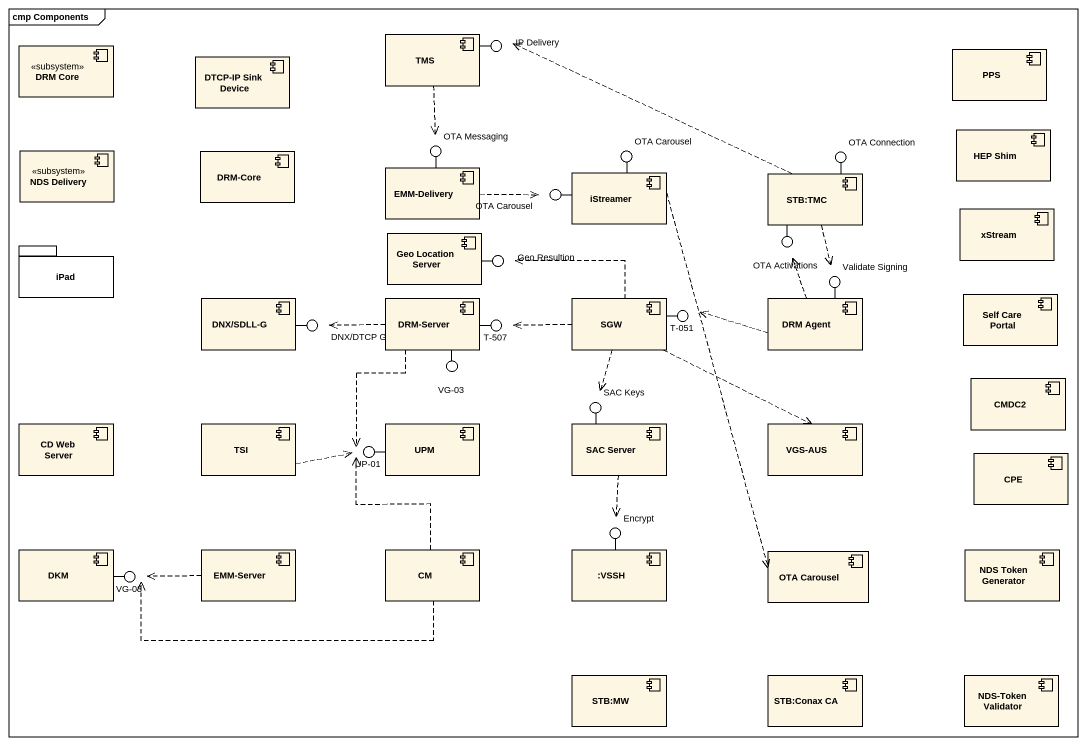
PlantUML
@startuml
mainframe cmp Components
component TMS
component "DRM Core" as DRM_Core <<subsystem>>
component "DTCP-IP Sink Device" as DTCP_IP_Sink_Device
() "IP Delivery" as IP_Delivery
component PPS
component "NDS Delivery" as NDS_Delivery <<subsystem>>
() "OTA Messaging" as OTA_Messaging
() "OTA Carousel" as OTA_Carousel
() "OTA Connection" as OTA_Connection
component "HEP Shim" as HEP_Shim
component "DRM-Core" as DRM_Core_2
component "EMM-Delivery" as EMM_Delivery
() "OTA Carousel" as OTA_Carousel_2
component iStreamer
component "STB:TMC" as STB_TMC
() "OTA Activations" as OTA_Activations
component xStream
package iPad {
}
component "Geo Location Server" as Geo_Location_Server
() "Geo Resultion" as Geo_Resultion
() "Validate Signing" as Validate_Signing
component "DNX/SDLL-G" as DNX_SDLL_G
component "DRM-Server" as DRM_Server
component SGW
component "DRM Agent" as DRM_Agent
component "Self Care Portal" as Self_Care_Portal
() "DNX/DTCP G" as DNX_DTCP_G
() "T-507" as T_507
() "T-051" as T_051
() "VG-03" as VG_03
component CMDC2
() "SAC Keys" as SAC_Keys
component "CD Web Server" as CD_Web_Server
component TSI
() "UP-01" as UP_01
component UPM
component "SAC Server" as SAC_Server
component "VGS-AUS" as VGS_AUS
component CPE
() Encrypt
component DKM
() "VG-03" as VG_03_2
component "EMM-Server" as EMM_Server
component CM
component ":VSSH" as VSSH
component "OTA Carousel" as OTA_Carousel_3
component "NDS Token Generator" as NDS_Token_Generator
component "STB:MW" as STB_MW
component "STB:Conax CA" as STB_Conax_CA
component "NDS-Token Validator" as NDS_Token_Validator
TMS -right- IP_Delivery
EMM_Delivery -up- OTA_Messaging
iStreamer -up- OTA_Carousel
STB_TMC -up- OTA_Connection
iStreamer -left- OTA_Carousel_2
STB_TMC -- OTA_Activations
Geo_Location_Server -right- Geo_Resultion
DRM_Agent -up- Validate_Signing
DNX_SDLL_G -right- DNX_DTCP_G
DRM_Server -right- T_507
SGW -right- T_051
DRM_Server -- VG_03
SAC_Server -up- SAC_Keys
UPM -left- UP_01
VSSH -up- Encrypt
DKM -right- VG_03_2
TMS ..> OTA_Messaging
EMM_Delivery .right.> OTA_Carousel_2
iStreamer ..> OTA_Carousel_3
STB_TMC .left.> IP_Delivery
STB_TMC ..> Validate_Signing
DRM_Server .left.> DNX_DTCP_G
DRM_Server ..> UP_01
SGW .left.> Geo_Resultion
SGW .left.> T_507
SGW ..> SAC_Keys
SGW ..> VGS_AUS
DRM_Agent .up.> OTA_Activations
DRM_Agent .left.> T_051
TSI .right.> UP_01
SAC_Server ..> Encrypt
EMM_Server .left.> VG_03_2
CM .up.> UP_01
CM .left.> VG_03_2
@enduml
